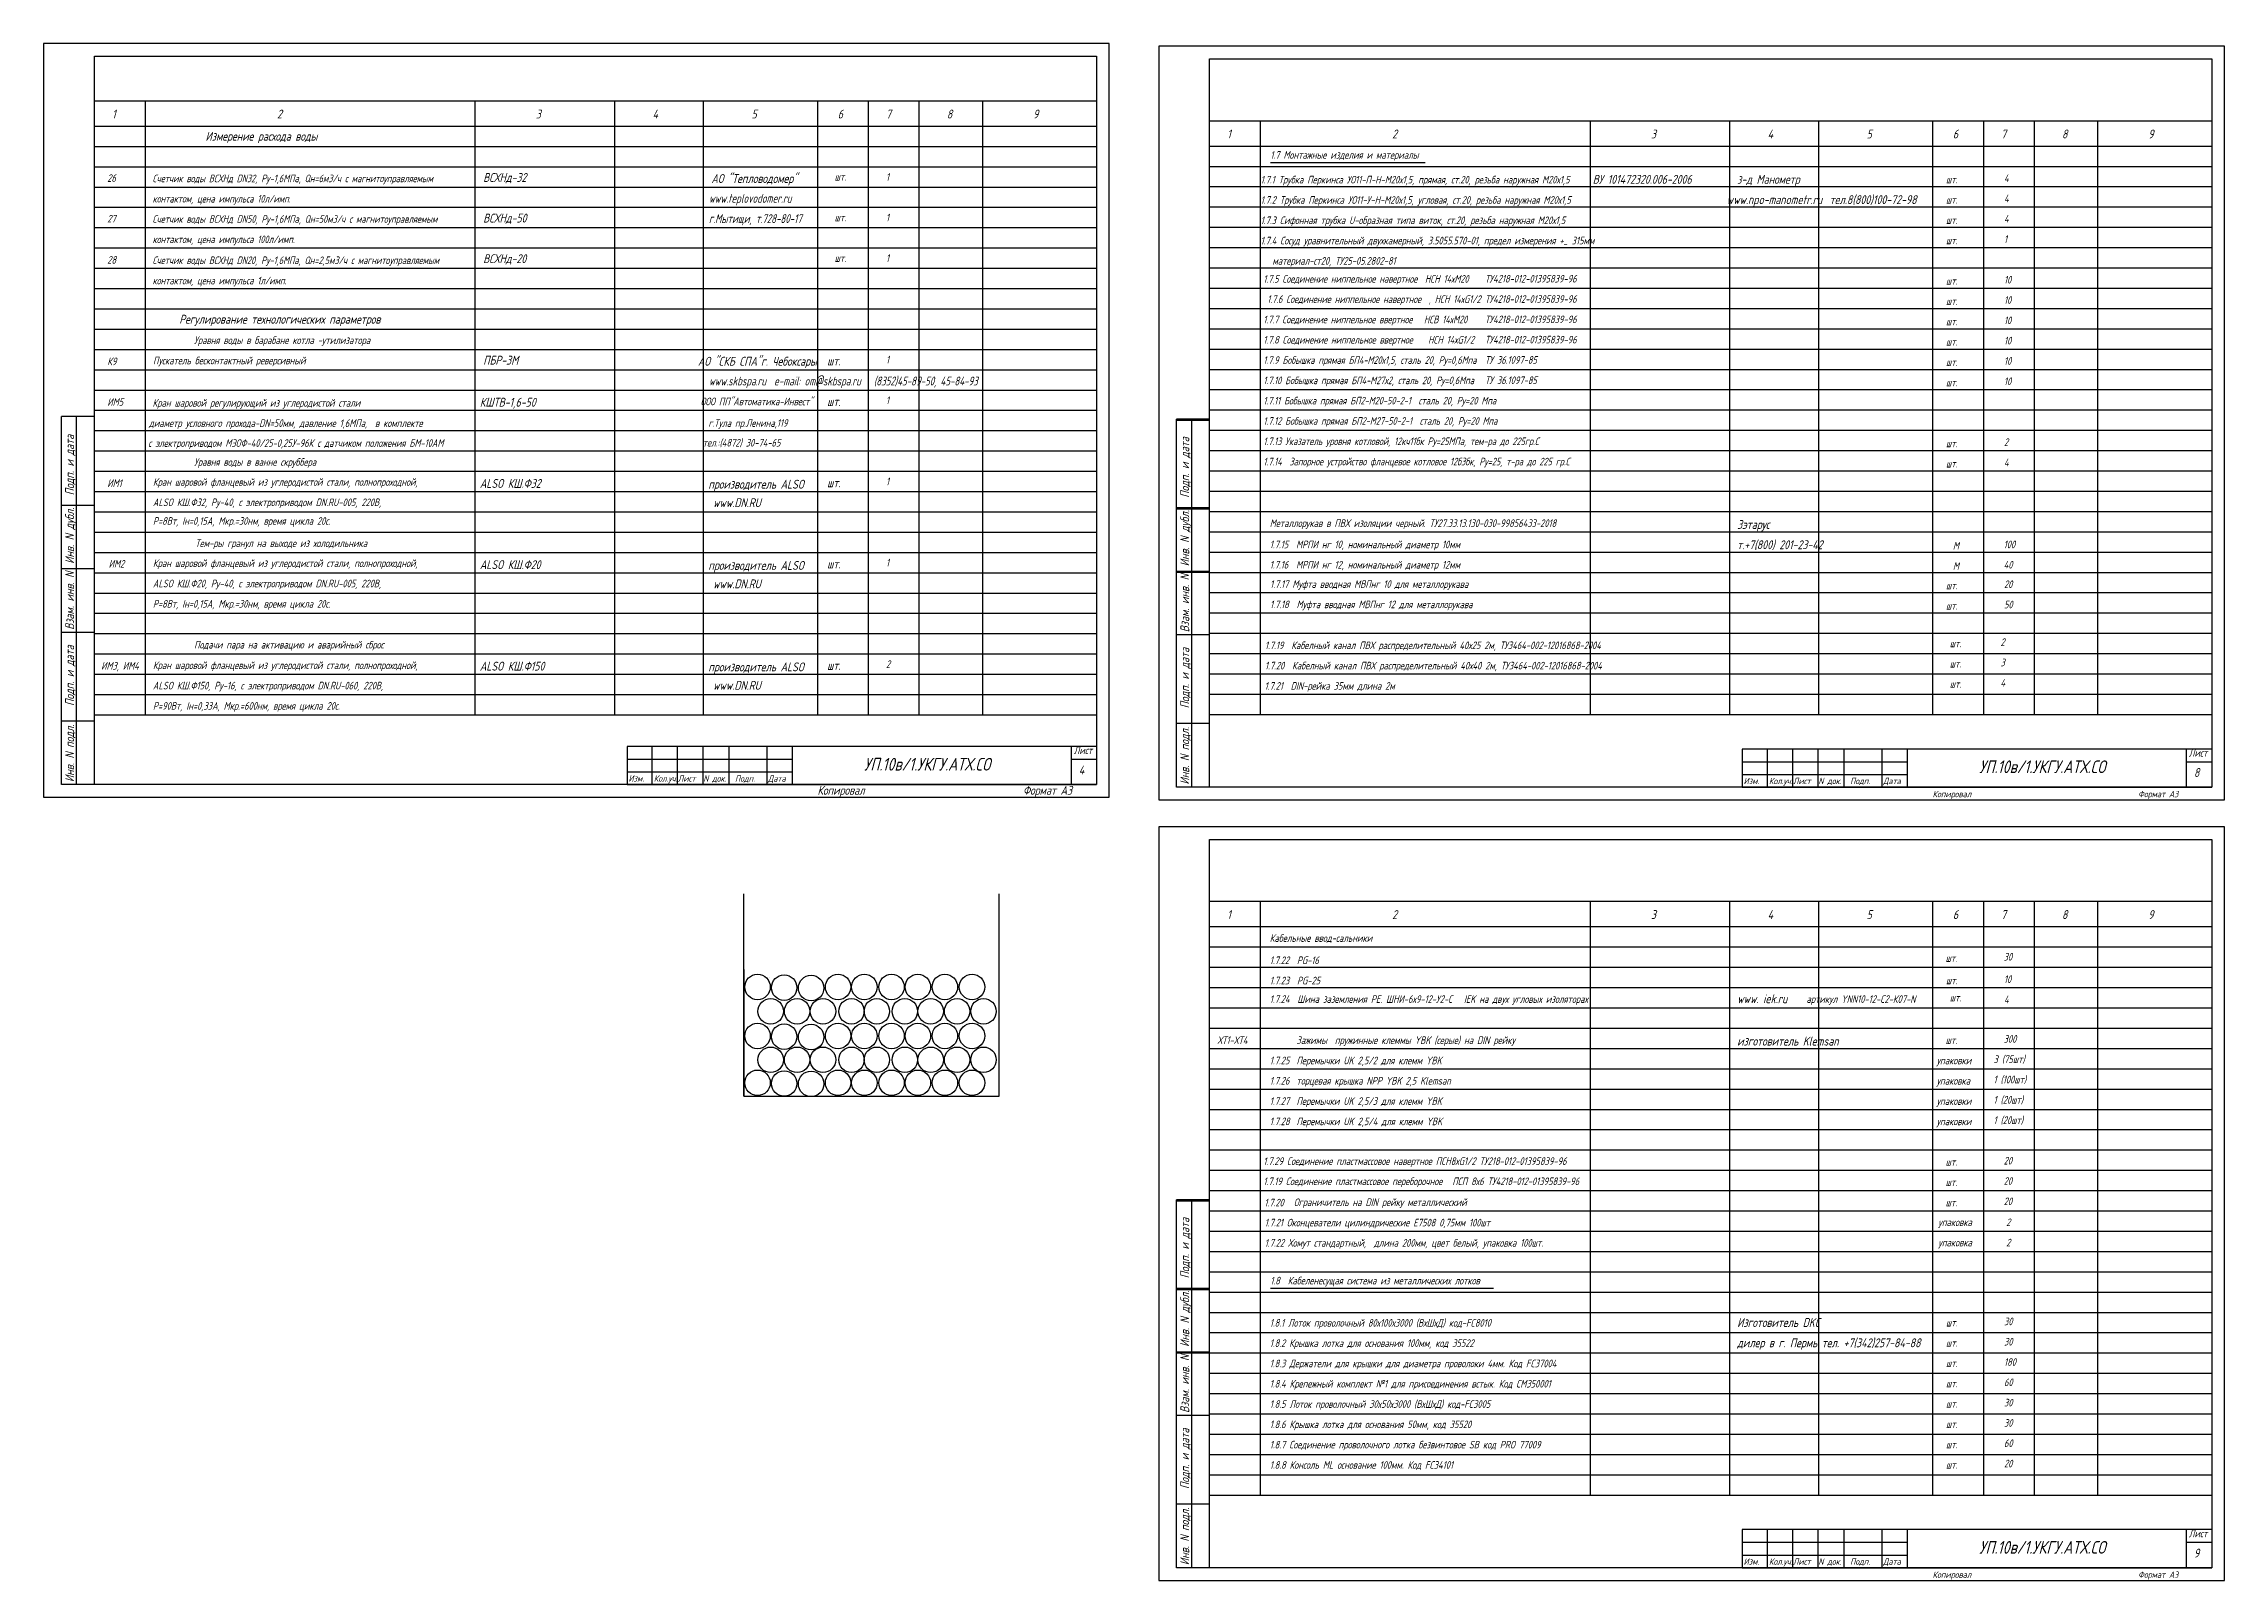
# Model space of a CAD drawing. Header units: millimetres. Extents: x 2 to 869, y -632 to 926.
# Drawn here: x 2 to 861, y -632 to -26 of the extents above; entities that cross this region are included whole.
import ezdxf

# ---------------------------------------------------------------- set-up
doc = ezdxf.new("R2010")
doc.units = ezdxf.units.MM
doc.linetypes.add('HIDDEN', pattern=[0.375, 0.25, -0.125])
doc.layers.add('MAIN', color=7, linetype='Continuous', lineweight=50)
doc.layers.add('Орудование', color=7, linetype='Continuous', lineweight=50)
doc.styles.get("Standard").update_dxf_attribs({"font": 'GOST_A.TTF', "width": 0.8, "oblique": 15, "height": 3})
doc.styles.add('АСУТП', font='GOST_A.TTF', dxfattribs={"oblique": 15})
doc.styles.add('ЕСКД', font='GOST_A.TTF', dxfattribs={"oblique": 15, "height": 2.5})
doc.styles.add('СТАНДАРТ', font='GOST_A.TTF', dxfattribs={"oblique": 15, "height": 3.5})

msp = doc.modelspace()

# ---------------------------------------------------------------- linework, layer by layer
at = {"color": 7}
for p, q in [((421.5, -26.25), (1.5, -26.25)), ((1.5, -26.25), (1.5, -323.25)), ((421.5, -323.25), (421.5, -26.25)), ((861, -27.23), (441, -27.23)), ((441, -27.23), (441, -324.23)), ((861, -324.23), (861, -27.23)), ((21.5, -48.75), (416.5, -48.75)), ((41.5, -48.75), (41.5, -290.75)), ((171.5, -48.75), (171.5, -290.75)), ((226.5, -48.75), (226.5, -290.75)), ((261.5, -48.75), (261.5, -290.75)), ((306.5, -48.75), (306.5, -290.75)), ((326.5, -48.75), (326.5, -290.75)), ((346.5, -48.75), (346.5, -290.75)), ((371.5, -48.75), (371.5, -290.75)), ((21.5, -58.75), (416.5, -58.75)), ((461, -56.61), (856, -56.61)), ((481, -56.61), (481, -290.61)), ((611, -56.61), (611, -290.61)), ((666, -56.61), (666, -290.61)), ((701, -56.61), (701, -290.61)), ((746, -56.61), (746, -290.61)), ((766, -56.61), (766, -290.61)), ((786, -56.61), (786, -290.61)), ((811, -56.61), (811, -290.61)), ((21.5, -66.75), (416.5, -66.75)), ((461, -66.61), (856, -66.61)), ((21.5, -74.75), (416.5, -74.75)), ((461, -74.61), (856, -74.61)), ((485, -73.11), (545.95, -73.11)), ((21.5, -82.75), (416.5, -82.75)), ((461, -82.61), (856, -82.61)), ((21.5, -90.75), (416.5, -90.75)), ((461, -90.61), (856, -90.61)), ((21.5, -98.75), (416.5, -98.75)), ((461, -98.61), (856, -98.61)), ((21.5, -106.75), (416.5, -106.75)), ((461, -106.61), (856, -106.61)), ((21.5, -114.75), (416.5, -114.75)), ((461, -114.61), (856, -114.61)), ((21.5, -122.75), (416.5, -122.75)), ((461, -122.61), (856, -122.61)), ((21.5, -130.75), (416.5, -130.75)), ((461, -130.61), (856, -130.61)), ((21.5, -138.75), (416.5, -138.75)), ((461, -138.61), (856, -138.61)), ((21.5, -146.75), (416.5, -146.75)), ((461, -146.61), (856, -146.61)), ((461, -154.61), (856, -154.61)), ((21.5, -154.75), (416.5, -154.75)), ((21.5, -162.75), (416.5, -162.75)), ((461, -162.61), (856, -162.61)), ((21.5, -170.75), (416.5, -170.75)), ((461, -170.61), (856, -170.61)), ((21.5, -178.75), (416.5, -178.75)), ((461, -178.61), (856, -178.61)), ((21.5, -186.75), (416.5, -186.75)), ((461, -186.61), (856, -186.61)), ((21.5, -194.75), (416.5, -194.75)), ((461, -194.61), (856, -194.61)), ((21.5, -202.75), (416.5, -202.75)), ((461, -202.61), (856, -202.61)), ((21.5, -210.75), (416.5, -210.75)), ((461, -210.61), (856, -210.61)), ((21.5, -218.75), (416.5, -218.75)), ((461, -218.61), (856, -218.61)), ((21.5, -226.75), (416.5, -226.75)), ((461, -226.61), (856, -226.61)), ((21.5, -234.75), (416.5, -234.75)), ((461, -234.61), (856, -234.61)), ((21.5, -242.75), (416.5, -242.75)), ((461, -242.61), (856, -242.61)), ((21.5, -250.75), (416.5, -250.75)), ((461, -250.61), (856, -250.61)), ((21.5, -258.75), (416.5, -258.75)), ((461, -258.61), (856, -258.61)), ((21.5, -266.75), (416.5, -266.75)), ((21.5, -274.75), (416.5, -274.75)), ((461, -266.61), (856, -266.61)), ((461, -274.61), (856, -274.61)), ((21.5, -282.75), (416.5, -282.75)), ((461, -282.61), (856, -282.61)), ((21.5, -290.75), (416.5, -290.75)), ((461, -290.61), (856, -290.61)), ((231.5, -308.25), (296.5, -308.25)), ((671, -309.23), (736, -309.23)), ((1.5, -323.25), (421.5, -323.25)), ((231.5, -318.25), (416.5, -318.25)), ((441, -324.23), (861, -324.23)), ((861, -334.85), (441, -334.85)), ((441, -334.85), (441, -631.85)), ((861, -631.85), (861, -334.85)), ((461, -364.22), (856, -364.22)), ((481, -364.22), (481, -598.22)), ((611, -364.22), (611, -598.22)), ((666, -364.22), (666, -598.22)), ((701, -364.22), (701, -598.22)), ((746, -364.22), (746, -598.22)), ((766, -364.22), (766, -598.22)), ((786, -364.22), (786, -598.22)), ((811, -364.22), (811, -598.22)), ((461, -374.22), (856, -374.22)), ((461, -382.22), (856, -382.22)), ((461, -390.22), (856, -390.22)), ((461, -398.22), (856, -398.22)), ((461, -406.22), (856, -406.22)), ((461, -414.22), (856, -414.22)), ((461, -422.22), (856, -422.22)), ((461, -430.22), (856, -430.22)), ((461, -438.22), (856, -438.22)), ((461, -446.22), (856, -446.22)), ((461, -454.22), (856, -454.22)), ((461, -462.22), (856, -462.22)), ((461, -470.22), (856, -470.22)), ((461, -478.22), (856, -478.22)), ((461, -486.22), (856, -486.22)), ((461, -494.22), (856, -494.22)), ((461, -502.22), (856, -502.22)), ((461, -510.22), (856, -510.22)), ((461, -518.22), (856, -518.22)), ((485, -516.72), (572.99, -516.72)), ((461, -526.22), (856, -526.22)), ((461, -534.22), (856, -534.22)), ((461, -542.22), (856, -542.22)), ((461, -550.22), (856, -550.22)), ((461, -558.22), (856, -558.22)), ((461, -566.22), (856, -566.22)), ((461, -574.22), (856, -574.22)), ((461, -582.22), (856, -582.22)), ((461, -590.22), (856, -590.22)), ((461, -598.22), (856, -598.22)), ((671, -616.85), (736, -616.85)), ((441, -631.85), (861, -631.85))]:
    msp.add_line(p, q, dxfattribs=at)
at = {"color": 7, "lineweight": 30}
for p, q in [((21.5, -318.25), (21.5, -31.25)), ((21.5, -31.25), (416.5, -31.25)), ((416.5, -31.25), (416.5, -318.25)), ((461, -319.23), (461, -32.23)), ((461, -32.23), (856, -32.23)), ((856, -32.23), (856, -319.23)), ((21.5, -173.25), (8.5, -173.25)), ((8.5, -318.25), (8.5, -173.25)), ((14.5, -318.25), (14.5, -173.25)), ((448, -319.23), (448, -174.23)), ((461, -174.23), (448, -174.23)), ((461, -174.73), (448, -174.73)), ((454, -319.23), (454, -174.23)), ((21.5, -208.25), (8.5, -208.25)), ((461, -209.23), (448, -209.23)), ((461, -209.73), (448, -209.73)), ((21.5, -233.25), (8.5, -233.25)), ((461, -234.23), (448, -234.23)), ((461, -234.73), (448, -234.73)), ((21.5, -258.25), (8.5, -258.25)), ((461, -259.23), (448, -259.23)), ((21.5, -293.25), (8.5, -293.25)), ((461, -294.23), (448, -294.23)), ((231.5, -303.25), (231.5, -318.25)), ((416.5, -303.25), (231.5, -303.25)), ((241.25, -303.25), (241.25, -318.25)), ((251.25, -303.25), (251.25, -318.25)), ((261.25, -303.25), (261.25, -318.25)), ((271.5, -303.25), (271.5, -318.25)), ((286.5, -303.25), (286.5, -318.25)), ((296.5, -303.25), (296.5, -318.25)), ((406.5, -303.25), (406.5, -318.25)), ((406.5, -308.25), (416.5, -308.25)), ((671, -304.23), (671, -319.23)), ((856, -304.23), (671, -304.23)), ((680.75, -304.23), (680.75, -319.23)), ((690.75, -304.23), (690.75, -319.23)), ((700.75, -304.23), (700.75, -319.23)), ((711, -304.23), (711, -319.23)), ((726, -304.23), (726, -319.23)), ((736, -304.23), (736, -319.23)), ((846, -304.23), (846, -319.23)), ((846, -309.23), (856, -309.23)), ((231.5, -313.25), (296.5, -313.25)), ((671, -314.23), (736, -314.23)), ((21.5, -318.25), (8.5, -318.25)), ((416.5, -318.25), (21.5, -318.25)), ((461, -319.23), (448, -319.23)), ((856, -319.23), (461, -319.23)), ((671, -319.23), (856, -319.23)), ((461, -626.85), (461, -339.85)), ((461, -339.85), (856, -339.85)), ((856, -339.85), (856, -626.85)), ((448, -626.85), (448, -481.85)), ((461, -481.85), (448, -481.85)), ((461, -482.35), (448, -482.35)), ((454, -626.85), (454, -481.85)), ((461, -516.85), (448, -516.85)), ((461, -517.35), (448, -517.35)), ((461, -541.85), (448, -541.85)), ((461, -542.35), (448, -542.35)), ((461, -566.85), (448, -566.85)), ((461, -601.85), (448, -601.85)), ((671, -611.85), (671, -626.85)), ((856, -611.85), (671, -611.85)), ((680.75, -611.85), (680.75, -626.85)), ((690.75, -611.85), (690.75, -626.85)), ((700.75, -611.85), (700.75, -626.85)), ((711, -611.85), (711, -626.85)), ((726, -611.85), (726, -626.85)), ((736, -611.85), (736, -626.85)), ((846, -611.85), (846, -626.85)), ((846, -616.85), (856, -616.85)), ((461, -626.85), (448, -626.85)), ((856, -626.85), (461, -626.85)), ((671, -621.85), (736, -621.85)), ((671, -626.85), (856, -626.85))]:
    msp.add_line(p, q, dxfattribs=at)
at = {"color": 0}
for p, q in [((277.45, -441.07), (277.45, -361.26)), ((378.1, -441.07), (378.1, -361.26)), ((277.45, -391.07), (277.45, -441.07)), ((287.4, -394.14), (287.4, -394.14)), ((287.4, -394.14), (287.4, -394.14)), ((378.1, -441.07), (378.1, -391.7)), ((287.4, -412.81), (287.4, -412.81)), ((287.4, -412.81), (287.4, -412.81)), ((287.4, -413.44), (287.4, -413.44)), ((287.4, -413.44), (287.4, -413.44)), ((287.4, -431.9), (287.4, -431.9)), ((287.4, -431.9), (287.4, -431.9)), ((277.45, -441.07), (378.1, -441.07))]:
    msp.add_line(p, q, dxfattribs=at)
for centre in [(282.88, -398), (293.37, -398.26), (303.99, -398.43), (314.62, -398), (324.99, -398), (335.7, -398), (346.07, -398), (356.71, -398), (367.42, -398), (288.06, -407.6), (298.47, -407.6), (308.66, -407.6), (319.91, -407.6), (329.89, -407.6), (340.93, -407.6), (351.13, -407.6), (361.53, -407.6), (371.94, -407.6), (282.88, -417.3), (293.37, -417.57), (314.62, -417.3), (324.99, -417.3), (335.7, -417.3), (346.07, -417.3), (356.71, -417.3), (367.42, -417.3), (303.99, -417.73), (288.06, -426.69), (298.47, -426.69), (308.66, -426.69), (319.91, -426.69), (329.89, -426.69), (340.93, -426.69), (351.13, -426.69), (361.53, -426.69), (371.94, -426.69), (282.88, -435.76), (293.37, -436.03), (303.99, -436.19), (314.62, -435.76), (324.99, -435.76), (335.7, -435.76), (346.07, -435.76), (356.71, -435.76), (367.42, -435.76)]:
    msp.add_circle(centre, 5.02, dxfattribs=at)

# ---------------------------------------------------------------- texts
at = {"color": 7, "style": 'СТАНДАРТ', "oblique": 15}
for s, height, p in [('1', 3.5, (28.5, -55.75)), ('2', 3.5, (93.5, -55.75)), ('3', 3.5, (195.5, -55.75)), ('4', 3.5, (241.5, -55.75)), ('5', 3.5, (280.5, -55.75)), ('6', 3.5, (314.5, -55.75)), ('7', 3.5, (333.5, -55.75)), ('8', 3.5, (357.5, -55.75)), ('9', 3.5, (391.5, -55.75)), ('1', 3.5, (468, -63.61)), ('2', 3.5, (533, -63.61)), ('3', 3.5, (635, -63.61)), ('4', 3.5, (681, -63.61)), ('5', 3.5, (720, -63.61)), ('6', 3.5, (754, -63.61)), ('7', 3.5, (773, -63.61)), ('8', 3.5, (797, -63.61)), ('9', 3.5, (831, -63.61)), ('Измерение расхода воды', 3.5, (65.3, -64.5)), ('ВСХНд-32', 3.5, (174.75, -80.75)), ('АО "Тепловодомер"', 3.5, (264.71, -81.17)), ('1', 3, (333.5, -80.27)), ('шт.', 3, (313.25, -80.27)), ('ВУ 101472320.006-2006', 3.5, (612.04, -81.48)), ('з-д Манометр', 3.5, (668.97, -81.48)), ('тел.8(800)100-72-98', 3.5, (705.44, -89.48)), ('ВСХНд-50', 3.5, (174.75, -96.75)), ('шт.', 3, (313.25, -96.27)), ('1', 3, (333.5, -96.27)), ('www.npo-manometr.ru', 3.5, (664.85, -89.48)), ('ВСХНд-20', 3.5, (174.75, -112.75)), ('шт.', 3, (313.25, -112.27)), ('1', 3, (333.5, -112.27)), ('Регулирование технологических параметров', 3.5, (54.96, -136.62)), ('            Уравня воды в барабане котла -утилизатора', 3, (42.35, -144.62)), ('Пускатель бесконтактный реверсивный', 3, (44.62, -152.62)), ('ПБР-3М', 3.5, (174.75, -152.75)), ('АО "СКБ СПА"г. Чебоксары', 3.5, (259.4, -153.17)), ('шт.', 3.5, (310.3, -153.07)), ('1', 3, (333.5, -152.27)), ('шт.', 3.5, (310.3, -169.07)), ('1', 3, (333.5, -168.27)), ('            Уравня воды в ванне скруббера', 3, (42.35, -192.62)), ('1', 3, (333.5, -200.27)), ('производитель ALSO', 3.5, (263.48, -201.62)), ('www.DN.RU', 3.5, (265.32, -208.89)), ('шт.', 3.5, (310.3, -201.07)), ('Зэтарус', 3.5, (668.97, -217.48)), ('Тем-ры гранул на выходе из холодильника', 3, (61.29, -224.62)), ('т.+7(800) 201-23-42', 3.5, (668.97, -225.48)), ('производитель ALSO', 3.5, (263.48, -233.62)), ('шт.', 3.5, (310.3, -233.07)), ('1', 3, (333.5, -232.27)), ('www.DN.RU', 3.5, (265.32, -240.89)), ('            Подачи пара на активацию и аварийный сброс', 3, (42.35, -264.62)), ('производитель ALSO', 3.5, (263.48, -273.62)), ('шт.', 3.5, (310.3, -273.07)), ('2', 3, (333.5, -272.27)), ('www.DN.RU', 3.5, (265.32, -280.89)), ('Лист', 3, (407.5, -306.25)), ('4', 3.5, (409.5, -314.25)), ('Копировал', 3.5, (306.5, -322.25)), ('Копировал', 3.5, (306.5, -322.25)), ('Формат A3', 3.5, (387.5, -322.25)), ('Формат A3', 3.5, (387.5, -322.25)), ('Копировал', 2.5, (746, -323.23)), ('Копировал', 2.5, (746, -323.23)), ('1', 3.5, (468, -371.22)), ('2', 3.5, (533, -371.22)), ('3', 3.5, (635, -371.22)), ('4', 3.5, (681, -371.22)), ('5', 3.5, (720, -371.22)), ('6', 3.5, (754, -371.22)), ('7', 3.5, (773, -371.22)), ('8', 3.5, (797, -371.22)), ('9', 3.5, (831, -371.22)), ('www. iek.ru', 3.5, (668.97, -404.39)), ('изготовитель Klemsan', 3.5, (668.97, -421.1)), ('Изготовитель DKC', 3.5, (668.97, -531.98)), ('дилер в г. Пермь тел. +7(342)257-84-88', 3.5, (668.97, -539.98)), ('Копировал', 2.5, (746, -630.85)), ('Копировал', 2.5, (746, -630.85))]:
    msp.add_text(s, height=height, dxfattribs=at).set_placement(p)
at = {"color": 7, "oblique": 15}
for s, height, p in [('1.7 Монтажные изделия и материалы', 3, (485, -71.61)), ('Кран шаровой регулирующий из углеродистой стали', 3, (44.43, -169.32)), ('КШТВ-1,6-50', 3.5, (173.43, -169.32)), ('диаметр условного прохода-DN=50мм, давление 1,6МПа,  в комплекте ', 3, (43.01, -177.32)), ('с электроприводом МЭОФ-40/25-0,25У-96К с датчиком положения БМ-10АМ', 3, (42.74, -185.17)), ('Кран шаровой фланцевый из углеродистой стали, полнопроходной, ', 3, (44.58, -200.5)), ('ALSO КШ.Ф32, Pу-40, с электроприводом DN.RU-005, 220В,', 3, (44.58, -208.5)), ('ALSO КШ.Ф32', 3.5, (173.43, -201.32)), ('Р=8Вт, Iн=0,15А, Мкр.=30нм, время цикла 20с.', 3, (44.58, -215.86)), ('Кран шаровой фланцевый из углеродистой стали, полнопроходной, ', 3, (44.58, -232.5)), ('ALSO КШ.Ф20', 3.5, (173.43, -233.32)), ('ALSO КШ.Ф20, Pу-40, с электроприводом DN.RU-005, 220В,', 3, (44.58, -240.5)), ('Р=8Вт, Iн=0,15А, Мкр.=30нм, время цикла 20с.', 3, (44.58, -248.5)), ('Кран шаровой фланцевый из углеродистой стали, полнопроходной, ', 3, (44.58, -272.73)), ('ALSO КШ.Ф150', 3.5, (173.43, -273.32)), ('ALSO КШ.Ф150, Pу-16, с электроприводом DN.RU-060, 220В,', 3, (44.58, -280.73)), ('Р=90Вт, Iн=0,33А, Мкр.=600нм, время цикла 20с.', 3, (44.58, -288.73)), ('1.8  Кабеленесущая система из металлических лотков', 3, (485, -515.22))]:
    msp.add_text(s, height=height, dxfattribs=at).set_placement(p)
at = {"color": 7, "style": 'СТАНДАРТ', "oblique": 15, "width": 0.9}
for s, height, p in [('контактом, цена импульса 10л/имп.', 3, (44.44, -88.87)), ('Счетчик воды ВСХНд DN32, Ру-1,6МПа, Qн=6м3/ч с магнитоуправляемым', 3, (44.44, -80.87)), ('www.teplovodomer.ru', 3.5, (263.71, -88.96)), ('Счетчик воды ВСХНд DN50, Ру-1,6МПа, Qн=50м3/ч с магнитоуправляемым', 3, (44.44, -96.87)), ('г.Мытищи, т.728-80-17', 3.5, (263.71, -96.96)), ('контактом, цена импульса 100л/имп.', 3, (44.44, -104.87)), ('Счетчик воды ВСХНд DN20, Ру-1,6МПа, Qн=2,5м3/ч с магнитоуправляемым', 3, (44.44, -113.12)), ('контактом, цена импульса 1л/имп.', 3, (44.44, -121.12)), ('www.skbspa.ru', 3.5, (263.71, -160.96)), ('e-mail: om@skbspa.ru', 3.5, (289.38, -160.96)), ('(8352)45-89-50, 45-84-93', 3.5, (328.71, -160.96))]:
    msp.add_text(s, height=height, dxfattribs=at).set_placement(p)
at = {"color": 7, "linetype": 'Continuous', "oblique": 15}
for s, p in [('1.7.1 Трубка Перкинса УО11-П-Н-М20х1,5, прямая, ст.20, резьба наружная М20х1,5 ', (481.17, -81.36)), ('шт.', (751.26, -81.29)), ('4', (774.13, -80.79)), ('4', (774.13, -88.79)), ('1.7.2 Трубка Перкинса УО11-У-Н-М20х1,5, угловая, ст.20, резьба наружная М20х1,5 ', (481.17, -89.36)), ('1.7.3 Сифонная трубка U-образная типа виток, ст.20, резьба наружная М20х1,5 ', (481.17, -97.36)), ('шт.', (751.26, -89.29)), ('4', (774.13, -96.79)), ('1.7.4 Сосуд уравнительный двухкамерный, 3.5055.570-01, предел измерения +_ 315мм', (481.17, -105.36)), ('шт.', (751.26, -97.29)), ('1', (774.13, -104.79)), ('   материал-ст20, ТУ25-05.2802-81', (481.17, -113.36)), ('шт.', (751.26, -105.29)), ('шт.', (751.26, -121.29)), ('10', (774.13, -120.79)), ('шт.', (751.26, -129.29)), ('10', (774.13, -128.79)), ('шт.', (751.26, -137.29)), ('10', (774.13, -136.79)), ('шт.', (751.26, -145.29)), ('10', (774.13, -144.79)), ('шт.', (751.26, -153.29)), ('10', (774.13, -152.79)), ('шт.', (751.26, -161.29)), ('10', (774.13, -160.79)), ('шт.', (751.26, -185.29)), ('2', (774.13, -184.79)), ('шт.', (751.26, -193.29)), ('4', (774.13, -192.79)), ('1.7.15  МРПИ нг 10, номинальный диаметр 10мм', (484.75, -225.11)), ('M', (754, -225.61)), ('100', (774, -225.11)), ('1.7.16  МРПИ нг 12, номинальный диаметр 12мм', (484.75, -233.11)), ('M', (754, -233.61)), ('40', (774, -233.11)), ('шт.', (751.26, -241.29)), ('20', (774.13, -240.79)), ('шт.', (751.26, -249.29)), ('50', (774.13, -248.79)), ('1.7.19  Кабелный канал ПВХ распределительный 40х25 2м, ТУ3464-002-12016868-2004', (482.84, -264.86)), ('шт.', (752.75, -264.11)), ('2', (772.75, -263.61)), ('1.7.20  Кабелный канал ПВХ распределительный 40х40 2м, ТУ3464-002-12016868-2004', (482.84, -272.86)), ('шт.', (752.75, -272.11)), ('3', (772.75, -271.61)), ('1.7.21  DIN-рейка 35мм длина 2м', (482.72, -280.86)), ('шт.', (752.75, -280.11)), ('4', (772.75, -279.61)), ('1.7.22  PG-16', (484.75, -388.97)), ('шт.', (751.12, -388.1)), ('30', (774, -387.6)), ('1.7.23  PG-25', (484.75, -396.97)), ('шт.', (751.26, -396.91)), ('10', (774.13, -396.41)), ('1.7.24  Шина заземления РE. ШНИ-6х9-12-У2-С   IEK на двух угловых изоляторах ', (484.75, -404.27)), ('  артикул YNN10-12-C2-К07-N   ', (693.2, -404.27)), ('шт.', (752.75, -403.72)), ('4', (774.13, -404.41)), ('ХТ1-ХТ4', (464.12, -420.47)), (' Зажимы  пружинные клеммы YBK (серые) на DIN рейку', (493.75, -420.47)), ('шт.', (751.12, -420.47)), ('300', (774, -419.97)), ('1.7.25', (484.75, -428.47)), (' Перемычки UK 2,5/2 для клемм YBK', (493.75, -428.47)), ('упаковки', (747.54, -428.47)), ('3 (75шт)', (770.02, -427.97)), ('1.7.26', (484.75, -436.47)), (' торцевая крышка NPP YBK 2,5 Klemsan', (493.75, -436.47)), ('упаковка', (747.54, -436.47)), ('1 (100шт)', (770.02, -435.97)), ('1.7.27', (484.75, -444.47)), (' Перемычки UK 2,5/3 для клемм YBK', (493.75, -444.47)), ('упаковки', (747.54, -444.47)), ('1 (20шт)', (770.02, -443.97)), ('1.7.28', (484.75, -452.47)), (' Перемычки UK 2,5/4 для клемм YBK', (493.75, -452.47)), ('упаковки', (747.54, -452.47)), ('1 (20шт)', (770.02, -451.97)), ('шт.', (751.12, -468.47)), ('20', (774, -467.97)), ('Ограничитель на DIN рейку металлический', (494.26, -484.33)), ('шт.', (751.12, -476.47)), ('20', (774, -475.97)), ('20', (774, -483.97)), ('1.7.20', (482.63, -484.47)), ('шт.', (751.12, -484.47)), ('2', (775, -492.22)), ('упаковка', (748.25, -492.22)), ('упаковка', (748.25, -500.22)), ('2', (775, -500.22)), ('1.8.1 Лоток проволочный 80х100х3000 (ВхШхД) код-FC8010', (484.75, -531.86)), ('шт.', (751.26, -531.8)), ('30', (774.13, -531.3)), ('1.8.2 Крышка лотка для основания 100мм, код 35522', (484.75, -539.86)), ('шт.', (751.26, -539.8)), ('30', (774.13, -539.3)), ('1.8.3 Держатели для крышки для диаметра проволоки 4мм. Код FC37004', (484.75, -547.86)), ('шт.', (751.26, -547.8)), ('180', (774.13, -547.3)), ('1.8.4 Крепежный комплект №1 для присоединения встык. Код СМ350001', (484.75, -555.86)), ('шт.', (751.26, -555.8)), ('60', (774.13, -555.3)), ('1.8.5 Лоток проволочный 30х50х3000 (ВхШхД) код-FC3005', (484.75, -563.86)), ('шт.', (751.26, -563.8)), ('30', (774.13, -563.3)), ('1.8.6 Крышка лотка для основания 50мм, код 35520', (484.75, -571.86)), ('шт.', (751.26, -571.8)), ('30', (774.13, -571.3)), ('1.8.7 Соединение проволочного лотка безвинтовое SB код PRO 77009', (484.75, -579.86)), ('шт.', (751.26, -579.8)), ('20', (774.13, -587.3)), ('60', (774.13, -579.3)), ('1.8.8 Консоль ML основание 100мм. Код FC34101', (484.75, -587.86)), ('шт.', (751.26, -587.8))]:
    msp.add_text(s, height=3, dxfattribs=at).set_placement(p)
at = {"oblique": 15}
for s, p in [('ООО ПП"Автоматика-Инвест"', (260.44, -168.77)), ('г.Тула пр.Ленина,119', (263.5, -177.27)), ('тел.:(4872) 30-74-65', (261.28, -185.03))]:
    msp.add_text(s, height=3, dxfattribs=at).set_placement(p)
at = {"color": 7, "style": 'СТАНДАРТ', "oblique": 15}
msp.add_text('Подп. и дата', height=3.5, rotation=90, dxfattribs=at).set_placement((13.5, -204.25))
at = {"color": 7, "lineweight": 30, "style": 'СТАНДАРТ', "oblique": 15}
for s, p in [('Подп. и дата', (453, -205.23)), ('Инв. N дубл.', (13.5, -231.25)), ('Инв. N дубл.', (453, -232.23)), ('Взам. инв. N', (13.5, -257.25)), ('Взам. инв. N', (453, -258.23)), ('Подп. и дата', (13.5, -287.25)), ('Подп. и дата', (453, -288.23)), ('Инв. N подл.', (13.5, -317.25)), ('Инв. N подл.', (453, -318.23)), ('Подп. и дата', (453, -512.85)), ('Инв. N дубл.', (453, -539.85)), ('Взам. инв. N', (453, -565.85)), ('Подп. и дата', (453, -595.85)), ('Инв. N подл.', (453, -625.85))]:
    msp.add_text(s, height=3.5, rotation=90, dxfattribs=at).set_placement(p)
at = {"color": 7, "linetype": 'HIDDEN', "oblique": 15}
for s, p in [('Металлорукав в ПВХ изоляции черный. ТУ27.33.13.130-030-99856433-2018', (484.75, -216.73)), ('1.7.17 Муфта вводная МВПнг 10 для металлорукава', (484.88, -240.73)), ('1.7.18  Муфта вводная МВПнг 12 для металлорукава', (484.88, -248.73)), ('Кабельные ввод-сальники', (484.75, -380.22)), ('1.7.21 Оконцеватели цилиндрические Е7508 0,75мм 100шт', (482.76, -492.35)), ('1.7.22 Хомут стандартный,  длина 200мм, цвет белый, упаковка 100шт.', (482.76, -500.35))]:
    msp.add_text(s, height=3, dxfattribs=at).set_placement(p)
at = {"color": 7, "lineweight": 30, "style": 'СТАНДАРТ', "oblique": 15}
for s, height, p in [('Лист', 3, (847, -307.23)), ('8', 3.5, (849, -315.23)), ('Формат A3', 2.5, (827, -323.23)), ('Формат A3', 2.5, (827, -323.23)), ('Лист', 3, (847, -614.85)), ('9', 3.5, (849, -622.85)), ('Формат A3', 2.5, (827, -630.85)), ('Формат A3', 2.5, (827, -630.85))]:
    msp.add_text(s, height=height, dxfattribs=at).set_placement(p)
at = {"color": 0, "linetype": 'Continuous', "style": 'СТАНДАРТ', "oblique": 15}
for s, p in [('Изм.', (232, -317.08)), ('Кол.уч.', (242, -317.08)), ('Лист', (251.5, -317.08)), ('N док.', (261.5, -317.08)), ('Подп.', (274, -317.08)), ('Дата', (287, -317.08)), ('Изм.', (671.5, -318.07)), ('Кол.уч.', (681.5, -318.07)), ('N док.', (701, -318.07)), ('Подп.', (713.5, -318.07)), ('Дата', (726.5, -318.07)), ('Изм.', (671.5, -625.68)), ('Кол.уч.', (681.5, -625.68)), ('N док.', (701, -625.68)), ('Подп.', (713.5, -625.68)), ('Дата', (726.5, -625.68))]:
    msp.add_text(s, height=2.5, dxfattribs=at).set_placement(p)
at = {"color": 0, "linetype": 'Continuous', "lineweight": 30, "style": 'СТАНДАРТ', "oblique": 15}
for p in [(691, -318.07), (691, -625.68)]:
    msp.add_text('Лист', height=2.5, dxfattribs=at).set_placement(p)
at = {"layer": 'MAIN', "color": 7, "linetype": 'Continuous', "lineweight": -3, "style": 'АСУТП', "oblique": 15}
for s, p in [('26', (26.59, -80.72)), ('27', (26.59, -96.72)), ('28', (26.59, -112.97)), ('К9', (26.59, -152.97)), ('ИМ5', (26.59, -168.97)), ('ИМ1', (26.59, -200.97)), ('ИМ2', (27.13, -232.72)), ('ИМ3, ИМ4', (24.16, -272.95))]:
    msp.add_text(s, height=3, dxfattribs=at).set_placement(p)
at = {"layer": 'MAIN', "color": 7, "linetype": 'Continuous', "lineweight": -3, "oblique": 15, "width": 0.95}
for s, p in [('1.7.5 Соединение ниппельное навертное  НСН 14хМ20', (482.24, -120.45)), (' 1.7.6 Соединение ниппельное навертное  , НСН 14хG1/2 ', (482.24, -128.45)), ('1.7.7 Соединение ниппельное ввертное   НСВ 14хМ20 ', (482.24, -136.45)), ('1.7.8 Соединение ниппельное ввертное    НСН 14хG1/2 ', (482.24, -144.45)), ('1.7.9 Бобышка прямая БП4-М20х1,5, сталь 20, Ру=0,6Мпа', (482.24, -152.45)), ('1.7.10 Бобышка прямая БП4-М27х2, сталь 20, Ру=0,6Мпа', (482.24, -160.45)), ('1.7.11 Бобышка прямая БП2-М20-50-2-1  сталь 20, Ру=20 Мпа', (482.24, -168.45)), ('1.7.12 Бобышка прямая БП2-М27-50-2-1  сталь 20, Ру=20 Мпа', (482.24, -176.45)), ('1.7.13 Указатель уровня котловой, 12кч11бк Ру=25МПа, тем-ра до 225гр.С', (482.24, -184.45)), ('1.7.14  Запорное устройство фланцевое котловое 12б3бк, Ру=25, т-ра до 225 гр.С', (482.24, -192.45))]:
    msp.add_text(s, height=3, dxfattribs=at).set_placement(p)
at = {"layer": 'MAIN', "color": 7, "linetype": 'Continuous', "lineweight": -3, "oblique": 15}
for s, p in [('        ТУ4218-012-01395839-96', (557.28, -120.4)), ('        ТУ4218-012-01395839-96', (557.28, -128.4)), ('        ТУ4218-012-01395839-96', (557.28, -136.4)), ('        ТУ4218-012-01395839-96', (557.28, -144.4)), ('        ТУ 36.1097-85', (557.28, -152.4)), ('        ТУ 36.1097-85', (557.28, -160.4)), ('1.7.29 Соединение пластмассовое навертное ПСН8хG1/2 ТУ218-012-01395839-96', (482.24, -468.13)), ('1.7.19 Соединение пластмассовое переборочное', (482.24, -476.07)), ('  ПСП 8х6 ТУ4218-012-01395839-96', (553.62, -476.07))]:
    msp.add_text(s, height=3, dxfattribs=at).set_placement(p)
at = {"layer": 'Орудование', "char_height": 5, "width": 120, "attachment_point": 5, "style": 'ЕСКД'}
for insert in [(349.73, -310.23), (789.23, -311.22), (789.23, -618.83)]:
    msp.add_mtext('УП.10в/1.УКГУ.АТХ.СО', dxfattribs=dict(at, insert=insert))

doc.saveas('drawing.dxf')
